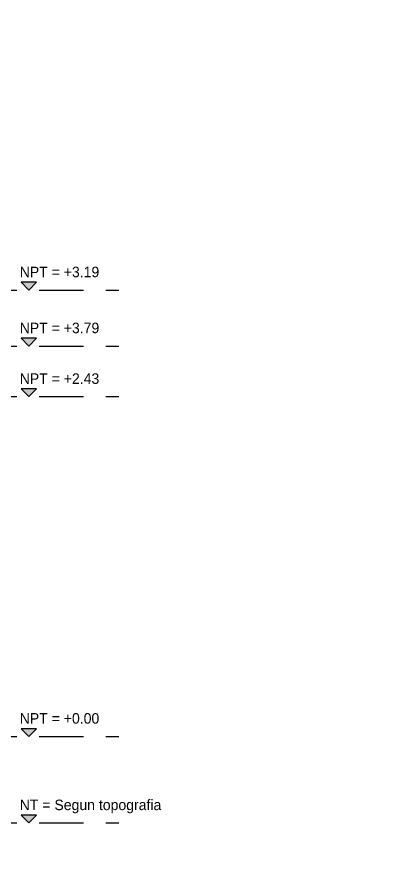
# Model space of a CAD drawing. Header units: millimetres. Extents: x 19458 to 19711, y 4351 to 4752.
# Drawn here: x 19586.76 to 19589.49, y 4512.33 to 4518.4 of the extents above; entities that cross this region are included whole.
import ezdxf

# ---------------------------------------------------------------- set-up
doc = ezdxf.new("R2010")
doc.units = ezdxf.units.MM
doc.linetypes.add('HIDDEN2', pattern=[4.7625, 3.175, -1.5875])
for name, color, linetype in [('cotas', 1, 'Continuous'), ('cotas @ 200', 1, 'Continuous'), ('cotas @ 300', 1, 'Continuous'), ('NIVELES', 2, 'Continuous'), ('NIVELES @ 0.5', 2, 'Continuous')]:
    doc.layers.add(name, color=color, linetype=linetype)
doc.styles.add('century gothic', font='GOTHIC.TTF')
doc.styles.add('century gothic smc', font='GOTHIC.TTF')
doc.styles.add('NOTAS', font='GOTHIC.TTF')
doc.dimstyles.new('ANOTATIVE 100 SMCONSTRUCCIONES', dxfattribs={"dimscale": 0, "dimtxt": 0.18, "dimasz": 0.15, "dimexe": 0.18, "dimexo": 0.09, "dimgap": 0.1, "dimtad": 1, "dimzin": 0, "dimdsep": 46, "dimtxsty": 'century gothic', "dimblk1": 'FLECHA1', "dimblk2": 'FLECHA1', "dimsah": 1, "dimcen": 0.18, "dimdle": 0.075, "dimclrd": 1, "dimclre": 1, "dimclrt": 2, "dimaunit": 1, "dimadec": 0, "dimazin": 0, "dimtfac": 0.75, "dimtix": 1, "dimtmove": 2, "dimatfit": 3, "dimfxl": 0.09, "dimtvp": 1.5, "dimtfill": 1, "dimtolj": 1, "dimtzin": 0, "dimarcsym": 0})

# ---------------------------------------------------------------- blocks, each defined once
blk = doc.blocks.new('FLECHA1')
at = {"color": 4}
blk.add_line((-0.24618, -0.24808), (0.24808, 0.25), dxfattribs=at)
at = {"color": 1}
blk.add_line((-1, 0), (0.49616, 0), dxfattribs=at)
blk = doc.blocks.new('*D360')
at = {"layer": 'cotas', "color": 1, "lineweight": -2, "transparency": 16777216}
for p, q in [((19614.326, 4580.8448), (19614.326, 4610.8448)), ((19597.9836, 4550.8448), (19578.326, 4550.8448)), ((19614.326, 4548.4298), (19614.326, 4550.8448)), ((19597.5339, 4548.4298), (19578.326, 4548.4298)), ((19614.326, 4518.4298), (19614.326, 4488.4298))]:
    blk.add_line(p, q, dxfattribs=at)
at = {"layer": 'Defpoints', "color": 0, "transparency": 16777216}
for p in [(19614.326, 4550.8448), (19615.9836, 4550.8448), (19615.5339, 4548.4298)]:
    blk.add_point(p, dxfattribs=at)
at = {"layer": 'cotas', "color": 1, "lineweight": -2, "transparency": 16777216, "xscale": 30, "yscale": 30, "zscale": 30}
for p, rotation in [((19614.326, 4550.8448), 270), ((19614.326, 4548.4298), 90)]:
    blk.add_blockref('FLECHA1', p, dxfattribs=dict(at, rotation=rotation))
at = {"layer": 'cotas', "color": 2, "transparency": 16777216, "insert": (19575.5307, 4549.6373), "char_height": 36, "attachment_point": 5, "rotation": 90, "style": 'century gothic', "bg_fill": 3, "box_fill_scale": 1.1, "bg_fill_color": 256, "bg_fill_true_color": 13158600, "bg_fill_transparency": 0}
blk.add_mtext('\\A1;2.42', dxfattribs=at)
blk = doc.blocks.new('*D377')
at = {"layer": 'cotas', "color": 1, "lineweight": -2, "transparency": 16777216}
for p, q in [((19614.326, 4595.8448), (19614.326, 4640.8448)), ((19588.9836, 4550.8448), (19560.326, 4550.8448)), ((19614.326, 4548.4298), (19614.326, 4550.8448)), ((19588.5339, 4548.4298), (19560.326, 4548.4298)), ((19614.326, 4503.4298), (19614.326, 4458.4298))]:
    blk.add_line(p, q, dxfattribs=at)
at = {"layer": 'Defpoints', "color": 0, "transparency": 16777216}
for p in [(19614.326, 4550.8448), (19615.9836, 4550.8448), (19615.5339, 4548.4298)]:
    blk.add_point(p, dxfattribs=at)
at = {"layer": 'cotas', "color": 1, "lineweight": -2, "transparency": 16777216, "xscale": 45, "yscale": 45, "zscale": 45}
for p, rotation in [((19614.326, 4550.8448), 270), ((19614.326, 4548.4298), 90)]:
    blk.add_blockref('FLECHA1', p, dxfattribs=dict(at, rotation=rotation))
at = {"layer": 'cotas', "color": 2, "transparency": 16777216, "insert": (19556.133, 4549.6373), "char_height": 54, "attachment_point": 5, "rotation": 90, "style": 'century gothic', "bg_fill": 3, "box_fill_scale": 1.1, "bg_fill_color": 256, "bg_fill_true_color": 13158600, "bg_fill_transparency": 0}
blk.add_mtext('\\A1;2.42', dxfattribs=at)
blk = doc.blocks.new('nivel elevacion')
blk.add_hatch(color=250).paths.add_polyline_path([(-0.109, 0.11), (0, 0), (0.109, 0.11)])
blk.add_lwpolyline([(0, 0), (0.109, 0.11), (-0.109, 0.11)], close=True)
blk.add_lwpolyline([(0.109, 0.11), (-0.109, 0.11)])
at = {"style": 'NOTAS'}
blk.add_attdef('ELEVATION', (-0.13, 0.183), '', height=0.15, dxfattribs=at)
blk = doc.blocks.new('*U620')
at = {"layer": 'cotas @ 200'}
dim = blk.add_linear_dim(base=(19614.3260382735, 4550.8448237801), p1=(19615.5338597089, 4548.4298237801), p2=(19615.9836080801, 4550.8448237801), angle=90, dimstyle='ANOTATIVE 100 SMCONSTRUCCIONES', override={"dimscale": 200, "dimtix": 1, "dimtofl": 1, "dimtmove": 1, "dimatfit": 1}, dxfattribs=at)
dim.commit()
dim.dimension.update_dxf_attribs({"geometry": '*D360', "text_midpoint": (19575.5306609792, 4549.6373237801)})
at = {"layer": 'cotas @ 300'}
dim = blk.add_linear_dim(base=(19614.3260382735, 4550.8448237801), p1=(19615.5338597089, 4548.4298237801), p2=(19615.9836080801, 4550.8448237801), angle=90, dimstyle='ANOTATIVE 100 SMCONSTRUCCIONES', override={"dimscale": 300, "dimtix": 1, "dimtofl": 1, "dimtmove": 1, "dimatfit": 1}, dxfattribs=at)
dim.commit()
dim.dimension.update_dxf_attribs({"geometry": '*D377', "text_midpoint": (19556.132972332, 4549.6373237801)})

msp = doc.modelspace()

# ---------------------------------------------------------------- block references
at = {"layer": 'cotas'}
msp.add_blockref('*U620', (0, 0), dxfattribs=at)

# ---------------------------------------------------------------- next in the draw order: linework, layer by layer
at = {"layer": 'NIVELES', "color": 1, "linetype": 'HIDDEN2', "ltscale": 0.1}
for p, q in [((19575.4836, 4516.4502), (19587.4836, 4516.4502)), ((19575.4836, 4516.0502), (19587.4836, 4516.0502)), ((19575.4836, 4515.6882), (19587.4836, 4515.6882)), ((19575.4836, 4513.2602), (19587.4836, 4513.2602)), ((19575.4836, 4512.6422), (19587.4836, 4512.6422))]:
    msp.add_line(p, q, dxfattribs=at)

# ---------------------------------------------------------------- next in the draw order: block references
at = {"layer": 'NIVELES @ 0.5'}
ref = msp.add_blockref('nivel elevacion', (19586.8396, 4516.4502), dxfattribs=dict(at, xscale=0.5, yscale=0.5, zscale=0.5))
ref.add_attrib('ELEVATION', 'NPT = +3.19', (19586.7747, 4516.5418), dxfattribs={"layer": '0', "color": 0, "height": 0.075, "style": 'century gothic smc'})
ref = msp.add_blockref('nivel elevacion', (19586.8396, 4516.0502), dxfattribs=dict(at, xscale=0.5, yscale=0.5, zscale=0.5))
ref.add_attrib('ELEVATION', 'NPT = +3.79', (19586.7747, 4516.1418), dxfattribs={"layer": '0', "color": 0, "height": 0.075, "style": 'century gothic smc'})
ref = msp.add_blockref('nivel elevacion', (19586.8396, 4515.6882), dxfattribs=dict(at, xscale=0.5, yscale=0.5, zscale=0.5))
ref.add_attrib('ELEVATION', 'NPT = +2.43', (19586.7747, 4515.7798), dxfattribs={"layer": '0', "color": 0, "height": 0.075, "style": 'century gothic smc'})
ref = msp.add_blockref('nivel elevacion', (19586.8396, 4513.2602), dxfattribs=dict(at, xscale=0.5, yscale=0.5, zscale=0.5))
ref.add_attrib('ELEVATION', 'NPT = +0.00', (19586.7747, 4513.3518), dxfattribs={"layer": '0', "color": 0, "height": 0.075, "style": 'century gothic smc'})
ref = msp.add_blockref('nivel elevacion', (19586.8396, 4512.6422), dxfattribs=dict(at, xscale=0.5, yscale=0.5, zscale=0.5))
ref.add_attrib('ELEVATION', 'NT = Segun topografia', (19586.7747, 4512.7338), dxfattribs={"layer": '0', "color": 0, "height": 0.075, "style": 'century gothic smc'})

doc.saveas('drawing.dxf')
